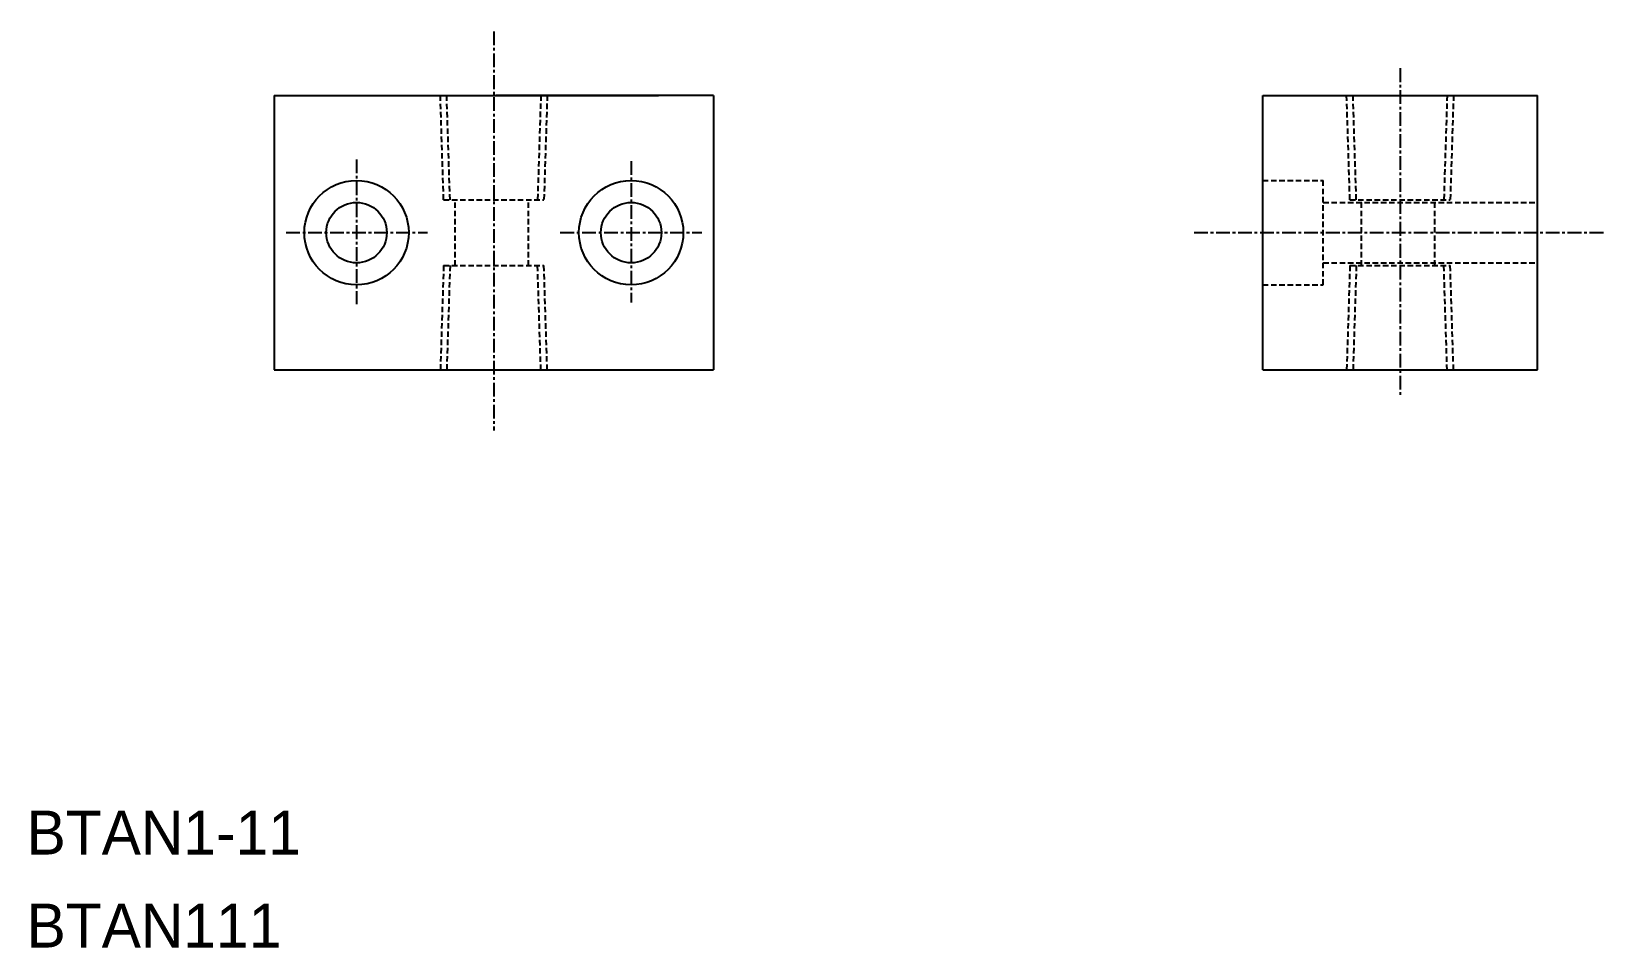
# Model space of a CAD drawing. Extents: x 3841 to 3985, y 15376 to 15460.
import ezdxf

# ---------------------------------------------------------------- set-up
doc = ezdxf.new("R2010")
doc.units = 0
doc.linetypes.add('CENTER', pattern=[2, 1.25, -0.25, 0.25, -0.25])
doc.linetypes.add('DASHED', pattern=[0.75, 0.5, -0.25])
doc.layers.get('0').update_dxf_attribs({"linetype": 'CONTINUOUS'})
doc.layers.add('CENTER', color=1, linetype='CENTER')

msp = doc.modelspace()

# ---------------------------------------------------------------- linework, layer by layer
at = {"color": 7, "linetype": 'CONTINUOUS'}
for p, q in [((3863.4, 15453.7), (3898.4, 15453.7)), ((3863.4, 15453.7), (3863.4, 15428.7)), ((3903.4, 15453.7), (3883.57, 15453.7)), ((3903.4, 15453.7), (3903.4, 15428.7)), ((3953.4, 15453.7), (3978.4, 15453.7)), ((3953.4, 15428.7), (3953.4, 15453.7)), ((3978.4, 15428.7), (3978.4, 15453.7)), ((3863.4, 15428.7), (3903.4, 15428.7)), ((3953.4, 15428.7), (3978.4, 15428.7))]:
    msp.add_line(p, q, dxfattribs=at)
at = {"color": 3, "linetype": 'DASHED'}
for p, q in [((3878.83, 15444.2), (3878.53, 15453.7)), ((3879.41, 15444.2), (3879.11, 15453.72)), ((3887.68, 15453.72), (3887.38, 15444.2)), ((3888.26, 15453.7), (3887.96, 15444.2)), ((3961.33, 15444.2), (3961.03, 15453.7)), ((3961.91, 15444.2), (3961.61, 15453.72)), ((3970.18, 15453.72), (3969.88, 15444.2)), ((3970.76, 15453.7), (3970.46, 15444.2)), ((3953.4, 15445.95), (3958.9, 15445.95)), ((3958.9, 15436.45), (3958.9, 15445.95)), ((3878.83, 15444.2), (3887.96, 15444.2)), ((3879.87, 15438.2), (3879.87, 15444.2)), ((3886.57, 15438.2), (3886.57, 15444.2)), ((3958.9, 15443.95), (3978.4, 15443.95)), ((3961.33, 15444.2), (3970.46, 15444.2)), ((3962.37, 15438.2), (3962.37, 15444.2)), ((3969.07, 15438.2), (3969.07, 15444.2)), ((3878.83, 15438.2), (3878.53, 15428.7)), ((3878.83, 15438.2), (3887.96, 15438.2)), ((3879.41, 15438.2), (3879.11, 15428.68)), ((3887.68, 15428.68), (3887.38, 15438.2)), ((3888.26, 15428.7), (3887.96, 15438.2)), ((3958.9, 15438.45), (3978.4, 15438.45)), ((3961.33, 15438.2), (3961.03, 15428.7)), ((3961.33, 15438.2), (3970.46, 15438.2)), ((3961.91, 15438.2), (3961.61, 15428.68)), ((3970.18, 15428.68), (3969.88, 15438.2)), ((3970.76, 15428.7), (3970.46, 15438.2)), ((3953.4, 15436.45), (3958.9, 15436.45))]:
    msp.add_line(p, q, dxfattribs=at)
at = {"color": 7, "linetype": 'CONTINUOUS'}
for centre, radius in [((3870.9, 15441.2), 4.75), ((3895.9, 15441.2), 4.75), ((3870.9, 15441.2), 2.75), ((3895.9, 15441.2), 2.75)]:
    msp.add_circle(centre, radius, dxfattribs=at)
at = {"layer": 'CENTER', "color": 1, "linetype": 'CENTER'}
for p, q in [((3883.4, 15459.53), (3883.4, 15423.18)), ((3965.9, 15456.17), (3965.9, 15426.38)), ((3870.9, 15447.87), (3870.9, 15434.69)), ((3895.9, 15447.71), (3895.9, 15434.85)), ((3864.5, 15441.2), (3877.37, 15441.2)), ((3889.45, 15441.2), (3902.32, 15441.2)), ((3947.15, 15441.2), (3984.51, 15441.2))]:
    msp.add_line(p, q, dxfattribs=at)

# ---------------------------------------------------------------- texts
at = {"color": 7, "linetype": 'CONTINUOUS'}
for s, p in [('BTAN1-11', (3840.87, 15384.55)), ('BTAN111', (3840.87, 15376.08))]:
    msp.add_text(s, height=4, dxfattribs=at).set_placement(p)

doc.saveas('drawing.dxf')
